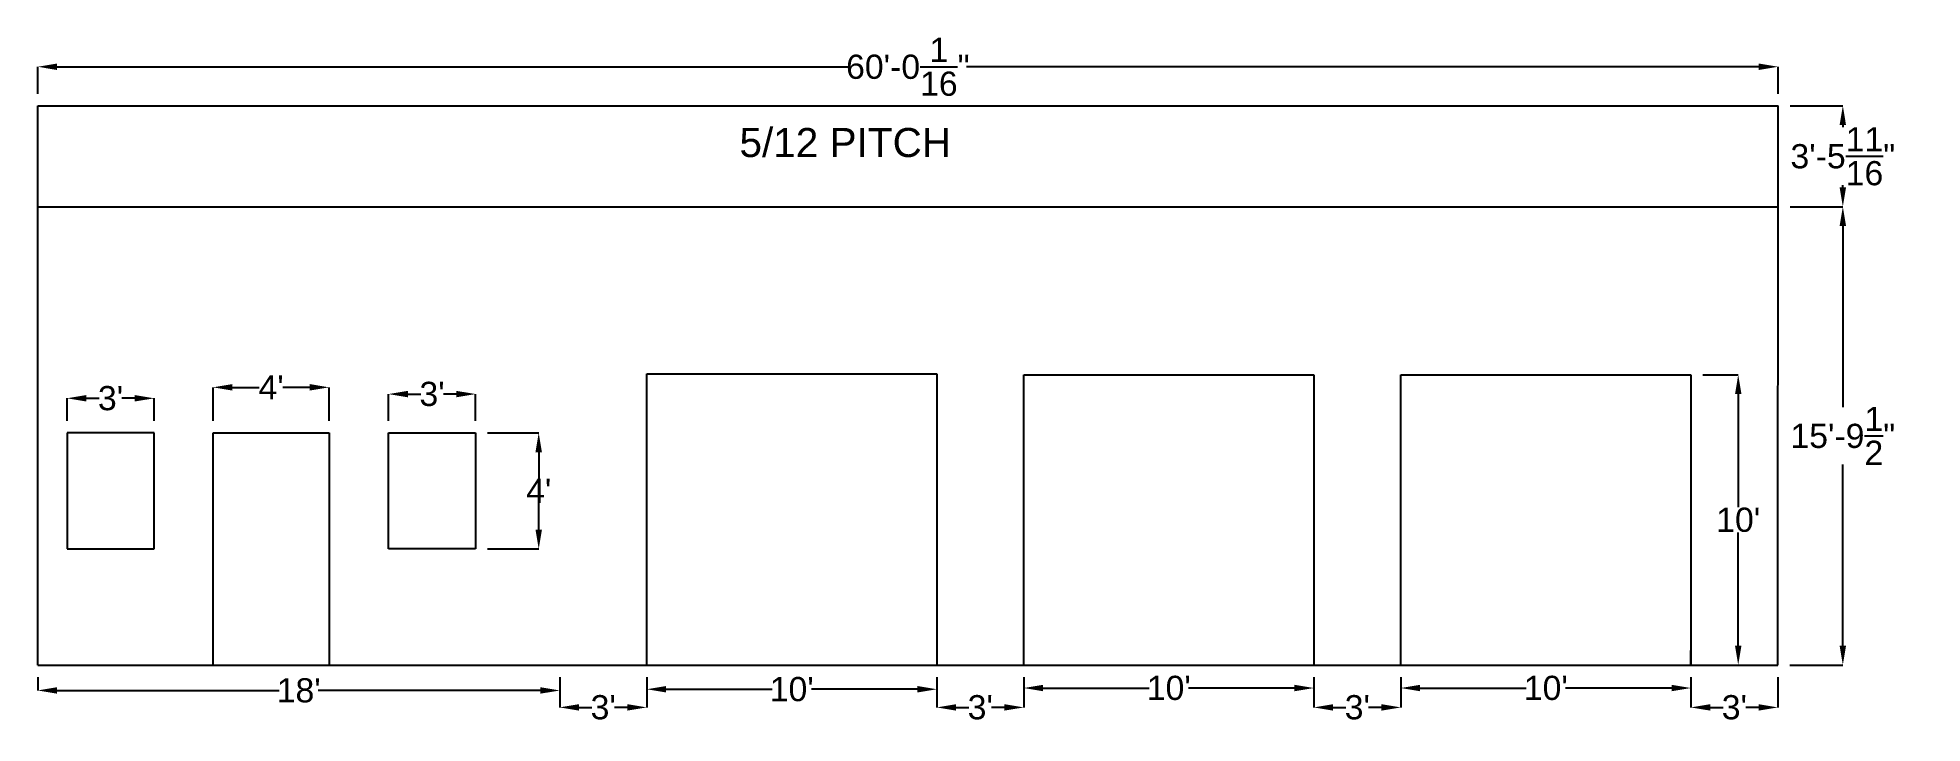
# Model space of a CAD drawing. Header units: inches. Extents: x 3 to 783, y -22 to 262.
import ezdxf

# ---------------------------------------------------------------- set-up
doc = ezdxf.new("R2010")
doc.units = ezdxf.units.IN
doc.header["$MEASUREMENT"] = 0
for name, color, linetype in [('Constuction', 7, 'Continuous'), ('Dimensions', 6, 'Continuous'), ('Object Lines', 5, 'Continuous')]:
    doc.layers.add(name, color=color, linetype=linetype)
doc.styles.get("Standard").update_dxf_attribs({"font": 'arial.ttf'})
doc.dimstyles.new('Mechanical', dxfattribs={"dimtxt": 10, "dimasz": 8, "dimexe": 0, "dimexo": 5, "dimgap": 0.09, "dimtad": 0, "dimtih": 1, "dimtoh": 1, "dimdec": 4, "dimzin": 0, "dimdsep": 46, "dimlunit": 4, "dimtxsty": 'Standard', "dimcen": 0, "dimadec": 0, "dimazin": 0, "dimtfac": 1, "dimtdec": 4, "dimtofl": 0, "dimtmove": 0, "dimatfit": 3, "dimfxl": 1, "dimtolj": 1, "dimtzin": 0, "dimarcsym": 0})

# ---------------------------------------------------------------- blocks, each defined once
blk = doc.blocks.new('*D3')
at = {"layer": 'Defpoints', "color": 0}
for p in [(219, 2.5), (255, 2.5), (255, -15)]:
    blk.add_point(p, dxfattribs=at)
at = {"layer": 'Dimensions', "color": 0, "lineweight": -2}
for p, q in [((219, -2.5), (219, -15)), ((255, -2.5), (255, -15)), ((227, -15), (232.31, -15)), ((247, -15), (241.69, -15))]:
    blk.add_line(p, q, dxfattribs=at)
at = {"layer": 'Dimensions', "color": 0}
for points in [[(227, -13.67), (227, -16.33), (219, -15)], [(247, -13.67), (247, -16.33), (255, -15)]]:
    blk.add_solid(points, dxfattribs=at)
at = {"layer": 'Dimensions', "color": 0, "insert": (237, -15), "char_height": 10, "attachment_point": 5}
blk.add_mtext("\\A1;3'", dxfattribs=at)
blk = doc.blocks.new('*D4')
at = {"layer": 'Defpoints', "color": 0}
for p in [(375, 2.5), (411, 2.5), (411, -15)]:
    blk.add_point(p, dxfattribs=at)
at = {"layer": 'Dimensions', "color": 0, "lineweight": -2}
for p, q in [((375, -2.5), (375, -15)), ((411, -2.5), (411, -15)), ((383, -15), (388.31, -15)), ((403, -15), (397.69, -15))]:
    blk.add_line(p, q, dxfattribs=at)
at = {"layer": 'Dimensions', "color": 0}
for points in [[(383, -13.67), (383, -16.33), (375, -15)], [(403, -13.67), (403, -16.33), (411, -15)]]:
    blk.add_solid(points, dxfattribs=at)
at = {"layer": 'Dimensions', "color": 0, "insert": (393, -15), "char_height": 10, "attachment_point": 5}
blk.add_mtext("\\A1;3'", dxfattribs=at)
blk = doc.blocks.new('*D5')
at = {"layer": 'Defpoints', "color": 0}
for p in [(255, 2.5), (375, 2.5), (375, -7.5)]:
    blk.add_point(p, dxfattribs=at)
at = {"layer": 'Dimensions', "color": 0, "lineweight": -2}
for p, q in [((255, -2.5), (255, -7.5)), ((263, -7.5), (306.89, -7.5)), ((367, -7.5), (323.11, -7.5)), ((375, -2.5), (375, -7.5))]:
    blk.add_line(p, q, dxfattribs=at)
at = {"layer": 'Dimensions', "color": 0}
for points in [[(263, -6.17), (263, -8.83), (255, -7.5)], [(367, -6.17), (367, -8.83), (375, -7.5)]]:
    blk.add_solid(points, dxfattribs=at)
at = {"layer": 'Dimensions', "color": 0, "insert": (315, -7.5), "char_height": 10, "attachment_point": 5}
blk.add_mtext("\\A1;10'", dxfattribs=at)
blk = doc.blocks.new('*D6')
at = {"layer": 'Defpoints', "color": 0}
for p in [(411, 2.5), (531, 2.5), (531, -7)]:
    blk.add_point(p, dxfattribs=at)
at = {"layer": 'Dimensions', "color": 0, "lineweight": -2}
for p, q in [((411, -2.5), (411, -7)), ((419, -7), (462.89, -7)), ((523, -7), (479.11, -7)), ((531, -2.5), (531, -7))]:
    blk.add_line(p, q, dxfattribs=at)
at = {"layer": 'Dimensions', "color": 0}
for points in [[(419, -5.67), (419, -8.33), (411, -7)], [(523, -5.67), (523, -8.33), (531, -7)]]:
    blk.add_solid(points, dxfattribs=at)
at = {"layer": 'Dimensions', "color": 0, "insert": (471, -7), "char_height": 10, "attachment_point": 5}
blk.add_mtext("\\A1;10'", dxfattribs=at)
blk = doc.blocks.new('*D7')
at = {"layer": 'Defpoints', "color": 0}
for p in [(531, 2.5), (567, 2.5), (567, -15)]:
    blk.add_point(p, dxfattribs=at)
at = {"layer": 'Dimensions', "color": 0, "lineweight": -2}
for p, q in [((531, -2.5), (531, -15)), ((567, -2.5), (567, -15)), ((539, -15), (544.31, -15)), ((559, -15), (553.69, -15))]:
    blk.add_line(p, q, dxfattribs=at)
at = {"layer": 'Dimensions', "color": 0}
for points in [[(539, -13.67), (539, -16.33), (531, -15)], [(559, -13.67), (559, -16.33), (567, -15)]]:
    blk.add_solid(points, dxfattribs=at)
at = {"layer": 'Dimensions', "color": 0, "insert": (549, -15), "char_height": 10, "attachment_point": 5}
blk.add_mtext("\\A1;3'", dxfattribs=at)
blk = doc.blocks.new('*D8')
at = {"layer": 'Defpoints', "color": 0}
for p in [(567, 2.5), (687, 2.5), (687, -7)]:
    blk.add_point(p, dxfattribs=at)
at = {"layer": 'Dimensions', "color": 0, "lineweight": -2}
for p, q in [((567, -2.5), (567, -7)), ((575, -7), (618.89, -7)), ((679, -7), (635.11, -7)), ((687, -2.5), (687, -7))]:
    blk.add_line(p, q, dxfattribs=at)
at = {"layer": 'Dimensions', "color": 0}
for points in [[(575, -5.67), (575, -8.33), (567, -7)], [(679, -5.67), (679, -8.33), (687, -7)]]:
    blk.add_solid(points, dxfattribs=at)
at = {"layer": 'Dimensions', "color": 0, "insert": (627, -7), "char_height": 10, "attachment_point": 5}
blk.add_mtext("\\A1;10'", dxfattribs=at)
blk = doc.blocks.new('*D9')
at = {"layer": 'Defpoints', "color": 0}
for p in [(687, 2.5), (723, 2.5), (723, -15)]:
    blk.add_point(p, dxfattribs=at)
at = {"layer": 'Dimensions', "color": 0, "lineweight": -2}
for p, q in [((687, -2.5), (687, -15)), ((723, -2.5), (723, -15)), ((695, -15), (700.31, -15)), ((715, -15), (709.69, -15))]:
    blk.add_line(p, q, dxfattribs=at)
at = {"layer": 'Dimensions', "color": 0}
for points in [[(695, -13.67), (695, -16.33), (687, -15)], [(715, -13.67), (715, -16.33), (723, -15)]]:
    blk.add_solid(points, dxfattribs=at)
at = {"layer": 'Dimensions', "color": 0, "insert": (705, -15), "char_height": 10, "attachment_point": 5}
blk.add_mtext("\\A1;3'", dxfattribs=at)
blk = doc.blocks.new('*D10')
at = {"layer": 'Defpoints', "color": 0}
for p in [(3, 2.5), (219, 2.5), (219, -8)]:
    blk.add_point(p, dxfattribs=at)
at = {"layer": 'Dimensions', "color": 0, "lineweight": -2}
for p, q in [((3, -2.5), (3, -8)), ((219, -2.5), (219, -8)), ((11, -8), (102.89, -8)), ((211, -8), (119.11, -8))]:
    blk.add_line(p, q, dxfattribs=at)
at = {"layer": 'Dimensions', "color": 0}
for points in [[(11, -6.67), (11, -9.33), (3, -8)], [(211, -6.67), (211, -9.33), (219, -8)]]:
    blk.add_solid(points, dxfattribs=at)
at = {"layer": 'Dimensions', "color": 0, "insert": (111, -8), "char_height": 10, "attachment_point": 5}
blk.add_mtext("\\A1;18'", dxfattribs=at)
blk = doc.blocks.new('*D25')
at = {"layer": 'Defpoints', "color": 0}
for p in [(723.06, 249.82), (3, 233.68), (723.06, 233.68)]:
    blk.add_point(p, dxfattribs=at)
at = {"layer": 'Dimensions', "color": 0, "lineweight": -2}
for p, q in [((3, 238.68), (3, 249.82)), ((11, 249.82), (338.71, 249.82)), ((715.06, 249.82), (387.34, 249.82)), ((723.06, 238.68), (723.06, 249.82))]:
    blk.add_line(p, q, dxfattribs=at)
at = {"layer": 'Dimensions', "color": 0}
for points in [[(11, 251.15), (11, 248.48), (3, 249.82)], [(715.06, 251.15), (715.06, 248.48), (723.06, 249.82)]]:
    blk.add_solid(points, dxfattribs=at)
at = {"layer": 'Dimensions', "color": 0, "insert": (363.03, 249.82), "char_height": 10, "attachment_point": 5}
blk.add_mtext('\\A1;60\'-0{\\H1.000000x;\\S1/16;}"', dxfattribs=at)
blk = doc.blocks.new('*D26')
at = {"layer": 'Defpoints', "color": 0}
for p in [(723.06, 191.97), (749.88, 191.97), (723, 2.5)]:
    blk.add_point(p, dxfattribs=at)
at = {"layer": 'Dimensions', "color": 0, "lineweight": -2}
for p, q in [((728.06, 191.97), (749.88, 191.97)), ((749.88, 183.97), (749.88, 109.12)), ((749.88, 10.5), (749.88, 85.35)), ((728, 2.5), (749.88, 2.5))]:
    blk.add_line(p, q, dxfattribs=at)
at = {"layer": 'Dimensions', "color": 0}
for points in [[(748.54, 183.97), (751.21, 183.97), (749.88, 191.97)], [(748.54, 10.5), (751.21, 10.5), (749.88, 2.5)]]:
    blk.add_solid(points, dxfattribs=at)
at = {"layer": 'Dimensions', "color": 0, "insert": (749.88, 97.24), "char_height": 10, "attachment_point": 5}
blk.add_mtext('\\A1;15\'-9{\\H1.000000x;\\S1/2;}"', dxfattribs=at)
blk = doc.blocks.new('*D27')
at = {"layer": 'Defpoints', "color": 0}
for p in [(723.06, 233.68), (723.05, 191.97), (749.88, 191.97)]:
    blk.add_point(p, dxfattribs=at)
at = {"layer": 'Dimensions', "color": 0, "lineweight": -2}
for p, q in [((728.06, 233.68), (749.88, 233.68)), ((749.88, 225.68), (749.88, 224.8)), ((749.88, 199.97), (749.88, 200.85)), ((728.05, 191.97), (749.88, 191.97))]:
    blk.add_line(p, q, dxfattribs=at)
at = {"layer": 'Dimensions', "color": 0}
for points in [[(748.54, 225.68), (751.21, 225.68), (749.88, 233.68)], [(748.54, 199.97), (751.21, 199.97), (749.88, 191.97)]]:
    blk.add_solid(points, dxfattribs=at)
at = {"layer": 'Dimensions', "color": 0, "insert": (749.88, 212.83), "char_height": 10, "attachment_point": 5}
blk.add_mtext('\\A1;3\'-5{\\H1.000000x;\\S11/16;}"', dxfattribs=at)
blk = doc.blocks.new('*D29')
at = {"layer": 'Defpoints', "color": 0}
for p in [(184.17, 114.52), (148.17, 98.5), (184.17, 98.5)]:
    blk.add_point(p, dxfattribs=at)
at = {"layer": 'Dimensions', "color": 0, "lineweight": -2}
for p, q in [((148.17, 103.5), (148.17, 114.52)), ((156.17, 114.52), (161.48, 114.52)), ((176.17, 114.52), (170.86, 114.52)), ((184.17, 103.5), (184.17, 114.52))]:
    blk.add_line(p, q, dxfattribs=at)
at = {"layer": 'Dimensions', "color": 0}
for points in [[(156.17, 115.85), (156.17, 113.18), (148.17, 114.52)], [(176.17, 115.85), (176.17, 113.18), (184.17, 114.52)]]:
    blk.add_solid(points, dxfattribs=at)
at = {"layer": 'Dimensions', "color": 0, "insert": (166.17, 114.52), "char_height": 10, "attachment_point": 5}
blk.add_mtext("\\A1;3'", dxfattribs=at)
blk = doc.blocks.new('*D30')
at = {"layer": 'Defpoints', "color": 0}
for p in [(184.17, 98.5), (184.17, 50.5), (210.3, 50.5)]:
    blk.add_point(p, dxfattribs=at)
at = {"layer": 'Dimensions', "color": 0, "lineweight": -2}
for p, q in [((189.17, 98.5), (210.3, 98.5)), ((210.3, 90.5), (210.3, 79.59)), ((210.3, 58.5), (210.3, 69.41)), ((189.17, 50.5), (210.3, 50.5))]:
    blk.add_line(p, q, dxfattribs=at)
at = {"layer": 'Dimensions', "color": 0}
for points in [[(208.96, 90.5), (211.63, 90.5), (210.3, 98.5)], [(208.96, 58.5), (211.63, 58.5), (210.3, 50.5)]]:
    blk.add_solid(points, dxfattribs=at)
at = {"layer": 'Dimensions', "color": 0, "insert": (210.3, 74.5), "char_height": 10, "attachment_point": 5}
blk.add_mtext("\\A1;4'", dxfattribs=at)
blk = doc.blocks.new('*D31')
at = {"layer": 'Defpoints', "color": 0}
for p in [(123.58, 117.3), (75.58, 98.5), (123.58, 98.5)]:
    blk.add_point(p, dxfattribs=at)
at = {"layer": 'Dimensions', "color": 0, "lineweight": -2}
for p, q in [((75.58, 103.5), (75.58, 117.3)), ((83.58, 117.3), (94.68, 117.3)), ((115.58, 117.3), (104.47, 117.3)), ((123.58, 103.5), (123.58, 117.3))]:
    blk.add_line(p, q, dxfattribs=at)
at = {"layer": 'Dimensions', "color": 0}
for points in [[(83.58, 118.64), (83.58, 115.97), (75.58, 117.3)], [(115.58, 118.64), (115.58, 115.97), (123.58, 117.3)]]:
    blk.add_solid(points, dxfattribs=at)
at = {"layer": 'Dimensions', "color": 0, "insert": (99.58, 117.3), "char_height": 10, "attachment_point": 5}
blk.add_mtext("\\A1;4'", dxfattribs=at)
blk = doc.blocks.new('*D32')
at = {"layer": 'Defpoints', "color": 0}
for p in [(687, 122.5), (687, 2.5), (706.6, 2.5)]:
    blk.add_point(p, dxfattribs=at)
at = {"layer": 'Dimensions', "color": 0, "lineweight": -2}
for p, q in [((692, 122.5), (706.6, 122.5)), ((706.6, 114.5), (706.6, 67.7)), ((706.6, 10.5), (706.6, 57.3)), ((692, 2.5), (706.6, 2.5))]:
    blk.add_line(p, q, dxfattribs=at)
at = {"layer": 'Dimensions', "color": 0}
for points in [[(705.27, 114.5), (707.93, 114.5), (706.6, 122.5)], [(705.27, 10.5), (707.93, 10.5), (706.6, 2.5)]]:
    blk.add_solid(points, dxfattribs=at)
at = {"layer": 'Dimensions', "color": 0, "insert": (706.6, 62.5), "char_height": 10, "attachment_point": 5}
blk.add_mtext("\\A1;10'", dxfattribs=at)
blk = doc.blocks.new('*D33')
at = {"layer": 'Defpoints', "color": 0}
for p in [(51.15, 112.77), (15.15, 98.5), (51.15, 98.5)]:
    blk.add_point(p, dxfattribs=at)
at = {"layer": 'Dimensions', "color": 0, "lineweight": -2}
for p, q in [((15.15, 103.5), (15.15, 112.77)), ((23.15, 112.77), (28.46, 112.77)), ((43.15, 112.77), (37.83, 112.77)), ((51.15, 103.5), (51.15, 112.77))]:
    blk.add_line(p, q, dxfattribs=at)
at = {"layer": 'Dimensions', "color": 0}
for points in [[(23.15, 114.11), (23.15, 111.44), (15.15, 112.77)], [(43.15, 114.11), (43.15, 111.44), (51.15, 112.77)]]:
    blk.add_solid(points, dxfattribs=at)
at = {"layer": 'Dimensions', "color": 0, "insert": (33.15, 112.77), "char_height": 10, "attachment_point": 5}
blk.add_mtext("\\A1;3'", dxfattribs=at)

msp = doc.modelspace()

# ---------------------------------------------------------------- linework, layer by layer
at = {"layer": 'Constuction'}
for p, q in [((3, 233.68117), (723.05609, 233.68117)), ((3, 2.5), (3, 233.68117)), ((723, 2.5), (723.05609, 233.68117)), ((3.10315, 191.97142), (723.05609, 191.97142)), ((255, 2.5), (255, 122.91101)), ((255, 122.91101), (375, 122.91101)), ((375, 122.91101), (375, 2.91101)), ((411, 2.5), (411, 122.5)), ((411, 122.5), (531, 122.5)), ((531, 122.5), (531, 2.5)), ((567, 2.5), (567, 122.5)), ((567, 122.5), (687, 122.5)), ((687, 122.5), (687, 2.5)), ((15.14531, 98.5), (15.14531, 50.5)), ((51.14531, 98.5), (15.14531, 98.5)), ((51.14531, 50.5), (51.14531, 98.5)), ((148.17192, 98.5), (184.17192, 98.5)), ((148.17192, 50.5), (148.17192, 98.5)), ((184.17192, 98.5), (184.17192, 50.5)), ((15.14531, 50.5), (51.14531, 50.5)), ((184.17192, 50.5), (148.17192, 50.5))]:
    msp.add_line(p, q, dxfattribs=at)
at = {"layer": 'Constuction', "color": 5}
msp.add_line((687, 2.5), (687, 8.5), dxfattribs=at)
at = {"layer": 'Constuction', "color": 7}
msp.add_line((3, 2.5), (723, 2.5), dxfattribs=at)
at = {"layer": 'Dimensions'}
msp.add_line((51.14531, 98.5), (15.14531, 98.5), dxfattribs=at)
at = {"layer": 'Dimensions', "color": 7}
for p, q in [((75.57647, 2.5), (75.57647, 98.5)), ((75.57647, 98.5), (123.57647, 98.5)), ((123.57647, 98.5), (123.57647, 2.5))]:
    msp.add_line(p, q, dxfattribs=at)
at = {"layer": 'Object Lines'}
for p, q in [((3, 76.75), (3, 76.75)), ((255, 2.5), (375, 2.5)), ((411, 2.5), (531, 2.5))]:
    msp.add_line(p, q, dxfattribs=at)

# ---------------------------------------------------------------- texts
at = {"layer": 'Dimensions'}
msp.add_text('5/12 PITCH', height=12, dxfattribs=at).set_placement((293.36254, 212.503))

# ---------------------------------------------------------------- dimensions: what is measured, and where the dimension line sits
for base, p1, p2, picture, middle in [((723.05609, 249.81506), (3, 233.68117), (723.05609, 233.68117), '*D25', (363.02804, 249.81506)), ((51.14531, 112.7717), (15.14531, 98.5), (51.14531, 98.5), '*D33', (33.14531, 112.7717)), ((123.57647, 117.30494), (75.57647, 98.5), (123.57647, 98.5), '*D31', (99.57647, 117.30494)), ((184.17192, 114.51525), (148.17192, 98.5), (184.17192, 98.5), '*D29', (166.17192, 114.51525)), ((219, -8), (3, 2.5), (219, 2.5), '*D10', (111, -8)), ((255, -15), (219, 2.5), (255, 2.5), '*D3', (237, -15)), ((375, -7.5), (255, 2.5), (375, 2.5), '*D5', (315, -7.5)), ((411, -15), (375, 2.5), (411, 2.5), '*D4', (393, -15)), ((531, -7), (411, 2.5), (531, 2.5), '*D6', (471, -7)), ((567, -15), (531, 2.5), (567, 2.5), '*D7', (549, -15)), ((687, -7), (567, 2.5), (687, 2.5), '*D8', (627, -7)), ((723, -15), (687, 2.5), (723, 2.5), '*D9', (705, -15))]:
    dim = msp.add_linear_dim(base=base, p1=p1, p2=p2, dimstyle='Mechanical', dxfattribs=at)
    dim.commit()
    dim.dimension.update_dxf_attribs({"geometry": picture, "text_midpoint": middle})
for base, p1, p2, picture, middle in [((749.876487, 191.971418), (723.056089, 233.681171), (723.04597, 191.971418), '*D27', (749.876487, 212.826295)), ((749.87649, 191.97142), (723, 2.5), (723.05609, 191.97142), '*D26', (749.87649, 97.23571)), ((706.59843, 2.5), (687, 122.5), (687, 2.5), '*D32', (706.59843, 62.5)), ((210.29687, 50.5), (184.17192, 98.5), (184.17192, 50.5), '*D30', (210.29687, 74.5))]:
    dim = msp.add_linear_dim(base=base, p1=p1, p2=p2, angle=90, dimstyle='Mechanical', dxfattribs=at)
    dim.commit()
    dim.dimension.update_dxf_attribs({"geometry": picture, "text_midpoint": middle})

doc.saveas('drawing.dxf')
